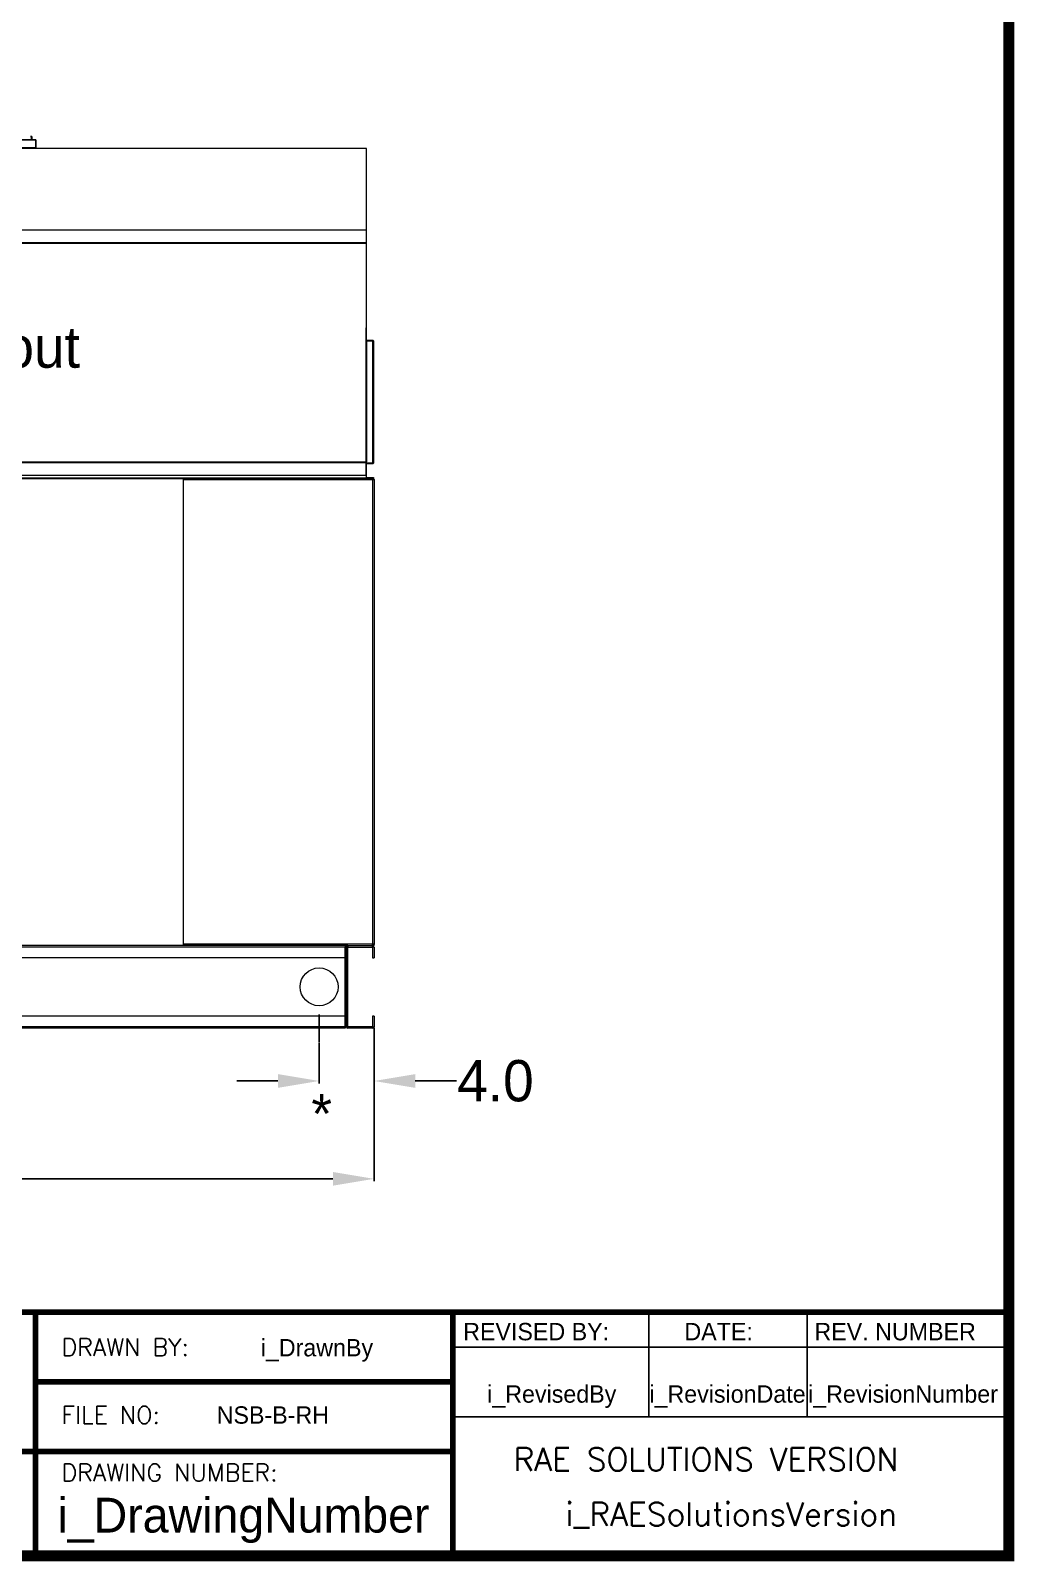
# Model space of a CAD drawing. Header units: inches. Extents: x 1284 to 1617, y -260 to -49.
# Drawn here: x 1542.2 to 1613.9, y -255.2 to -143.8 of the extents above; entities that cross this region are included whole.
import ezdxf
from ezdxf.enums import TextEntityAlignment as Align

# ---------------------------------------------------------------- set-up
doc = ezdxf.new("R2010")
doc.units = ezdxf.units.IN
doc.header["$MEASUREMENT"] = 0
doc.header["$PDSIZE"] = -1
doc.layers.add('1F64', color=7, linetype='Continuous')
doc.layers.add('L64', color=7, linetype='Continuous')
doc.styles.add('SIMPLEX', font='SIMPLEX')
doc.dimstyles.get("Standard").update_dxf_attribs({"dimtxt": 3, "dimasz": 3, "dimexe": 0.18, "dimexo": 0.0625, "dimgap": 0.09, "dimtad": 0, "dimtih": 1, "dimtoh": 1, "dimdec": 1, "dimzin": 0, "dimdsep": 46, "dimtxsty": 'Standard', "dimcen": 0.09, "dimadec": 0, "dimazin": 0, "dimtfac": 1, "dimtdec": 1, "dimtofl": 0, "dimtmove": 0, "dimatfit": 3, "dimfxl": 1, "dimtolj": 1, "dimtzin": 0, "dimarcsym": 0})

# ---------------------------------------------------------------- blocks, each defined once
blk = doc.blocks.new('*D26')
at = {"color": 0, "lineweight": -2}
for p, q in [((1567.24, -216.37), (1567.24, -220.44)), ((1563.24, -217.47), (1563.24, -220.44)), ((1560.24, -220.26), (1557.24, -220.26)), ((1570.24, -220.26), (1573.24, -220.26))]:
    blk.add_line(p, q, dxfattribs=at)
at = {"color": 0}
for points in [[(1560.24, -219.76), (1560.24, -220.76), (1563.24, -220.26)], [(1570.24, -219.76), (1570.24, -220.76), (1567.24, -220.26)]]:
    blk.add_solid(points, dxfattribs=at)
at = {"layer": 'Defpoints', "color": 0}
for p in [(1567.24, -216.31), (1563.24, -217.41), (1567.24, -220.26)]:
    blk.add_point(p, dxfattribs=at)
at = {"color": 0, "insert": (1576.08, -220.26), "char_height": 3, "attachment_point": 5}
blk.add_mtext('\\A1;4.0', dxfattribs=at)
blk = doc.blocks.new('*D27')
at = {"color": 0, "lineweight": -2}
for p, q in [((1489.25, -218.08), (1489.25, -227.56)), ((1567.24, -220.26), (1567.24, -227.56)), ((1492.25, -227.38), (1523.9, -227.38)), ((1564.24, -227.38), (1532.58, -227.38))]:
    blk.add_line(p, q, dxfattribs=at)
at = {"color": 0}
for points in [[(1492.25, -226.88), (1492.25, -227.88), (1489.25, -227.38)], [(1564.24, -226.88), (1564.24, -227.88), (1567.24, -227.38)]]:
    blk.add_solid(points, dxfattribs=at)
at = {"layer": 'Defpoints', "color": 0}
for p in [(1489.25, -218.01), (1567.24, -220.19), (1567.24, -227.38)]:
    blk.add_point(p, dxfattribs=at)
at = {"color": 0, "insert": (1528.24, -227.38), "char_height": 3, "attachment_point": 5}
blk.add_mtext('\\A1;78.0', dxfattribs=at)

msp = doc.modelspace()

# ---------------------------------------------------------------- linework, layer by layer
at = {"color": 7, "lineweight": 25}
for p, q in [((1613.47, -254.81), (1613.47, -52.31)), ((1471.72, -237.09), (1572.97, -237.09)), ((1542.59, -237.09), (1542.59, -247.22)), ((1572.97, -237.09), (1572.97, -254.81)), ((1572.97, -237.09), (1613.47, -237.09)), ((1572.97, -237.09), (1572.97, -239.63)), ((1587.26, -237.09), (1587.26, -244.69)), ((1598.77, -237.09), (1598.77, -244.69)), ((1572.97, -239.63), (1613.47, -239.63)), ((1542.59, -242.16), (1572.97, -242.16)), ((1542.59, -247.22), (1542.59, -242.16)), ((1572.97, -244.69), (1613.47, -244.69)), ((1572.97, -247.22), (1471.72, -247.22)), ((1542.59, -247.22), (1542.59, -254.81))]:
    msp.add_line(p, q, dxfattribs=at)
at = {"color": 7}
for p, q in [((1566.7, -152.41), (1508.17, -152.36)), ((1563.24, -215.41), (1563.24, -217.41)), ((1563.24, -215.41), (1563.24, -217.41))]:
    msp.add_line(p, q, dxfattribs=at)
at = {"color": 7, "lineweight": 25}
for points, const_width in [([(1289.47, -254.81), (1613.47, -254.81), (1613.47, -52.31), (1289.47, -52.31), (1289.47, -254.81)], 0.81), ([(1613.47, -237.09), (1370.47, -237.09), (1370.47, -254.81)], 0.405), ([(1542.59, -237.09), (1542.59, -254.81)], 0.405), ([(1572.97, -254.81), (1572.97, -237.09), (1613.47, -237.09)], 0.405), ([(1572.97, -242.16), (1542.59, -242.16), (1542.59, -254.81)], 0.405), ([(1572.97, -247.22), (1471.72, -247.22)], 0.405)]:
    msp.add_lwpolyline(points, dxfattribs=dict(at, const_width=const_width))
msp.add_point((1572.97, -254.81), dxfattribs=at)
at = {"layer": '1F64', "color": 7, "linetype": 'Continuous', "lineweight": 25}
for p, q in [((1541.42, -151.77), (1542.6, -151.77)), ((1542.6, -152.36), (1541.42, -152.36)), ((1542.23, -151.54), (1542.31, -151.54)), ((1542.29, -151.71), (1542.29, -151.55)), ((1542.31, -151.54), (1542.31, -151.55)), ((1542.31, -151.55), (1542.31, -151.71)), ((1542.6, -151.77), (1542.6, -152.36))]:
    msp.add_line(p, q, dxfattribs=at)
msp.add_arc((1542.25, -151.71), 0.0591, 270, 359, dxfattribs=at)
for points, knots in [([(1542.23, -151.77), (1542.24, -151.77), (1542.25, -151.77), (1542.26, -151.76), (1542.27, -151.76), (1542.28, -151.75), (1542.28, -151.74), (1542.29, -151.73), (1542.29, -151.72), (1542.29, -151.71)], [0, 0, 0, 0, 0.25, 0.25, 0.5, 0.5, 0.75, 0.75, 1, 1, 1, 1]), ([(1542.29, -151.55), (1542.3, -151.55), (1542.3, -151.55), (1542.31, -151.55), (1542.31, -151.55), (1542.31, -151.55)], [0, 0, 0, 0, 0.5, 0.5, 1, 1, 1, 1])]:
    msp.add_open_spline(points, degree=3, knots=knots, dxfattribs=at)
msp.add_open_spline([(1542.31, -151.71), (1542.31, -151.71), (1542.3, -151.71), (1542.29, -151.71)], degree=3, dxfattribs=at)
at = {"layer": 'L64', "color": 7, "linetype": 'Continuous', "lineweight": 15}
for p, q in [((1566.7, -166.42), (1566.7, -152.41)), ((1508.17, -159.25), (1566.65, -159.25)), ((1508.17, -159.25), (1566.65, -159.25)), ((1508.17, -159.25), (1566.65, -159.25)), ((1508.88, -158.32), (1566.65, -158.32)), ((1508.17, -159.3), (1566.65, -159.3)), ((1566.65, -165.45), (1566.65, -166.37)), ((1566.65, -166.37), (1566.65, -166.42)), ((1566.65, -166.37), (1566.65, -166.37)), ((1566.65, -166.42), (1566.7, -166.42)), ((1566.65, -166.42), (1566.65, -175.2)), ((1566.7, -166.35), (1567.14, -166.35)), ((1566.7, -166.4), (1567.14, -166.4)), ((1566.7, -166.4), (1567.14, -166.4)), ((1566.7, -166.42), (1566.7, -175.2)), ((1567.14, -166.4), (1567.14, -166.35)), ((1567.14, -175.3), (1567.14, -166.4)), ((1567.14, -166.4), (1567.19, -166.4)), ((1567.19, -166.4), (1567.19, -175.3)), ((1508.17, -175.2), (1566.65, -175.2)), ((1508.17, -175.25), (1566.65, -175.25)), ((1508.17, -175.25), (1566.65, -175.25)), ((1566.7, -175.2), (1566.65, -175.2)), ((1566.65, -175.2), (1566.65, -175.25)), ((1566.65, -175.25), (1566.65, -175.25)), ((1566.65, -175.25), (1566.65, -176.17)), ((1566.7, -176.36), (1566.7, -175.2)), ((1567.14, -175.3), (1566.7, -175.3)), ((1567.14, -175.3), (1566.7, -175.3)), ((1567.14, -175.35), (1566.7, -175.35)), ((1567.19, -175.3), (1567.14, -175.3)), ((1567.14, -175.35), (1567.14, -175.3)), ((1508.17, -176.17), (1566.65, -176.17)), ((1508.17, -176.36), (1566.45, -176.36)), ((1508.17, -176.36), (1566.7, -176.36)), ((1508.17, -176.41), (1566.45, -176.41)), ((1553.34, -176.41), (1553.34, -210.31)), ((1553.34, -176.41), (1553.34, -176.52)), ((1567.13, -176.52), (1553.34, -176.52)), ((1566.45, -176.36), (1566.45, -176.41)), ((1566.45, -176.36), (1566.7, -176.36)), ((1566.45, -176.41), (1566.56, -176.41)), ((1567.13, -176.41), (1566.56, -176.41)), ((1566.7, -176.35), (1566.95, -176.35)), ((1566.7, -176.36), (1566.7, -176.41)), ((1566.7, -176.36), (1566.7, -176.36)), ((1566.95, -176.35), (1566.95, -176.41)), ((1566.95, -176.35), (1567.2, -176.35)), ((1567.13, -176.41), (1567.2, -176.41)), ((1567.13, -176.51), (1567.13, -176.41)), ((1567.13, -176.41), (1567.13, -176.41)), ((1567.13, -176.52), (1567.13, -210.31)), ((1567.24, -176.52), (1567.13, -176.52)), ((1567.2, -176.35), (1567.2, -176.41)), ((1567.24, -176.52), (1567.24, -210.31)), ((1565.13, -210.41), (1491.35, -210.41)), ((1565.13, -210.52), (1491.35, -210.52)), ((1567.13, -210.31), (1553.34, -210.31)), ((1553.34, -210.31), (1553.34, -210.41)), ((1565.34, -210.41), (1553.34, -210.41)), ((1565.13, -210.41), (1565.13, -210.52)), ((1565.18, -210.41), (1565.13, -210.41)), ((1565.13, -210.52), (1565.13, -211.29)), ((1565.24, -210.52), (1565.13, -210.52)), ((1565.13, -216.31), (1565.13, -210.52)), ((1565.13, -210.52), (1565.13, -210.52)), ((1565.18, -210.41), (1565.18, -210.52)), ((1565.24, -216.31), (1565.24, -210.52)), ((1565.34, -210.52), (1565.24, -210.52)), ((1565.34, -210.41), (1565.34, -210.52)), ((1565.34, -210.41), (1567.13, -210.41)), ((1565.34, -216.31), (1565.34, -210.52)), ((1565.34, -210.52), (1567.13, -210.52)), ((1567.24, -210.31), (1567.13, -210.31)), ((1567.13, -210.31), (1567.13, -210.41)), ((1567.13, -210.41), (1567.24, -210.41)), ((1567.13, -210.52), (1567.13, -210.41)), ((1567.24, -210.52), (1567.13, -210.52)), ((1567.13, -210.52), (1567.13, -211.29)), ((1567.24, -210.41), (1567.24, -210.31)), ((1567.24, -210.31), (1567.24, -210.31)), ((1567.24, -210.52), (1567.24, -211.29)), ((1565.13, -211.29), (1491.35, -211.29)), ((1565.13, -215.54), (1565.13, -211.29)), ((1567.13, -211.29), (1567.24, -211.29)), ((1565.13, -215.54), (1491.35, -215.54)), ((1565.13, -215.54), (1565.13, -216.31)), ((1567.13, -215.54), (1567.13, -216.31)), ((1567.24, -215.54), (1567.13, -215.54)), ((1567.24, -215.54), (1567.24, -216.31)), ((1565.13, -216.31), (1491.35, -216.31)), ((1565.13, -216.41), (1491.35, -216.41)), ((1565.13, -216.31), (1565.13, -216.41)), ((1565.24, -216.31), (1565.13, -216.31)), ((1565.13, -216.31), (1565.13, -216.31)), ((1565.24, -216.31), (1565.34, -216.31)), ((1565.34, -216.31), (1565.34, -216.41)), ((1567.13, -216.31), (1565.34, -216.31)), ((1567.13, -216.41), (1565.34, -216.41)), ((1567.13, -216.31), (1567.24, -216.31)), ((1567.13, -216.41), (1567.13, -216.31))]:
    msp.add_line(p, q, dxfattribs=at)
msp.add_circle((1563.24, -213.41), 1.38, dxfattribs=at)
for centre, radius, start, end in [((1567.14, -166.4), 0.0488, 0, 90), ((1567.14, -166.4), 0.001, 0, 90), ((1567.14, -175.3), 0.001, 270, 0), ((1567.14, -175.3), 0.0488, 270, 0), ((1565.34, -210.52), 0.106, 90, 180), ((1565.34, -210.52), 0.001, 90, 180), ((1567.13, -210.52), 0.106, 0, 90), ((1567.13, -210.52), 0.001, 0, 90), ((1565.34, -216.31), 0.106, 180, 270), ((1565.34, -216.31), 0.001, 180, 270), ((1567.13, -216.31), 0.001, 270, 0), ((1567.13, -216.31), 0.106, 270, 0)]:
    msp.add_arc(centre, radius, start, end, dxfattribs=at)
for points, knots in [([(1567.13, -176.52), (1567.13, -176.5), (1567.13, -176.47), (1567.13, -176.44), (1567.13, -176.41), (1567.13, -176.41), (1567.13, -176.41)], [0, 0, 0, 0, 0.249999, 0.500009, 0.749998, 1, 1, 1, 1]), ([(1567.13, -176.41), (1567.15, -176.41), (1567.17, -176.41), (1567.21, -176.44), (1567.23, -176.47), (1567.24, -176.5), (1567.24, -176.52)], [0, 0, 0, 0, 0.249989, 0.499993, 0.749997, 1, 1, 1, 1]), ([(1567.13, -210.41), (1567.13, -210.41), (1567.13, -210.41), (1567.13, -210.38), (1567.13, -210.35), (1567.13, -210.32), (1567.13, -210.31)], [0, 0, 0, 0, 0.250001, 0.499999, 0.75, 1, 1, 1, 1]), ([(1567.24, -210.31), (1567.24, -210.32), (1567.23, -210.35), (1567.21, -210.38), (1567.17, -210.41), (1567.15, -210.41), (1567.13, -210.41)], [0, 0, 0, 0, 0.250005, 0.499999, 0.750011, 1, 1, 1, 1])]:
    msp.add_open_spline(points, degree=3, knots=knots, dxfattribs=at)

# ---------------------------------------------------------------- texts
at = {"color": 7, "text_generation_flag": 2}
msp.add_text('*', height=2.89, dxfattribs=at).set_placement((1564.18, -224.09))
at = {"color": 7, "lineweight": 25}
for s, height, p in [('REVISED BY:', 1.2656, (1573.73, -239.13)), ('DATE:', 1.266, (1589.84, -239.13)), ('REV. NUMBER', 1.2656, (1599.31, -239.13))]:
    msp.add_text(s, height=height, dxfattribs=at).set_placement(p)
at = {"color": 7, "lineweight": 25, "style": 'SIMPLEX'}
for s, height, p in [('DRAWN BY:', 1.266, (1544.49, -240.26)), ('FILE NO:', 1.266, (1544.49, -245.2)), ('RAE SOLUTIONS VERSION', 1.6807, (1577.4, -248.63)), ('DRAWING NUMBER:', 1.2656, (1544.49, -249.39))]:
    msp.add_text(s, height=height, dxfattribs=at).set_placement(p)
at = {"color": 7, "lineweight": 25}
for s, height, p in [('i_DrawnBy', 1.266, (1563.08, -240.3)), ('i_RevisedBy', 1.2656, (1580.18, -243.67)), ('i_RevisionDate', 1.2656, (1592.98, -243.67)), ('i_RevisionNumber', 1.2656, (1605.76, -243.67)), ('NSB-B-RH', 1.266, (1559.87, -245.2)), ('i_DrawingNumber', 2.5312, (1557.73, -253.12))]:
    msp.add_text(s, height=height, dxfattribs=at).set_placement(p, align=Align.CENTER)
at = {"color": 7, "lineweight": 25, "style": 'SIMPLEX'}
msp.add_text('i_RAESolutionsVersion', height=1.6807, dxfattribs=at).set_placement((1593.26, -252.62), align=Align.CENTER)
at = {"color": 7, "insert": (1545.82, -168.4), "char_height": 3, "attachment_point": 9}
msp.add_mtext('Coil Cleanout', dxfattribs=at)

# ---------------------------------------------------------------- dimensions: what is measured, and where the dimension line sits
at = {"color": 7}
dim = msp.add_linear_dim(base=(1567.24, -220.26), p1=(1563.24, -217.41), p2=(1567.24, -216.31), dimstyle='Standard', dxfattribs=at)
dim.commit()
dim.dimension.update_dxf_attribs({"geometry": '*D26', "text_midpoint": (1576.08, -220.26)})
dim = msp.add_linear_dim(base=(1567.24, -227.38), p1=(1489.25, -218.01), p2=(1567.24, -220.19), dimstyle='Standard', dxfattribs=at)
dim.commit()
dim.dimension.update_dxf_attribs({"geometry": '*D27', "text_midpoint": (1528.24, -227.38), "dimtype": 160})

doc.saveas('drawing.dxf')
